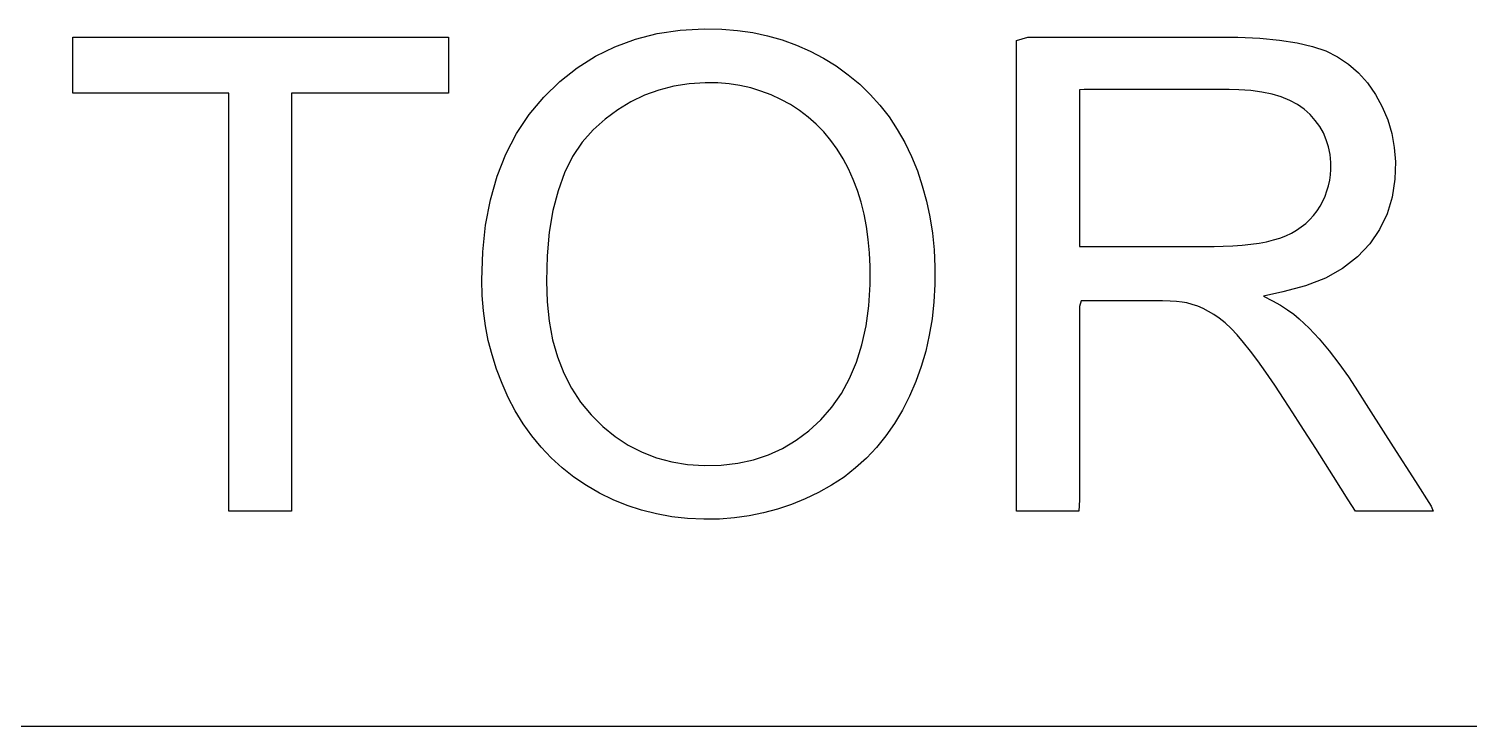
# Model space of a CAD drawing. Header units: metres. Extents: x 0 to 728, y 1000 to 1425.
# Drawn here: x 169.8 to 300.3, y 1362 to 1425.2 of the extents above; entities that cross this region are included whole.
import ezdxf

# ---------------------------------------------------------------- set-up
doc = ezdxf.new("R2010")
doc.units = ezdxf.units.M

msp = doc.modelspace()

# ---------------------------------------------------------------- linework, layer by layer
at = {"layer": 'COMPONENT1'}
msp.add_line((8, 1362), (302, 1362), dxfattribs=at)
at = {"layer": 'COMPONENT16'}
for p, q in [((173.77, 1419.37), (173.77, 1424.44)), ((173.77, 1424.44), (207.81, 1424.44)), ((207.81, 1424.44), (207.81, 1419.37)), ((224.77, 1424.27), (226.74, 1424.76)), ((226.74, 1424.76), (228.82, 1425.07)), ((228.82, 1425.07), (230.99, 1425.2)), ((230.99, 1425.2), (232.59, 1425.17)), ((232.59, 1425.17), (234.01, 1425.06)), ((234.01, 1425.06), (235.4, 1424.86)), ((235.4, 1424.86), (236.75, 1424.57)), ((236.75, 1424.57), (238.07, 1424.19)), ((259.32, 1424.13), (260.34, 1424.44)), ((260.34, 1424.44), (264.18, 1424.44)), ((264.18, 1424.44), (269.42, 1424.44)), ((269.42, 1424.44), (274.49, 1424.44)), ((274.49, 1424.44), (277.84, 1424.44)), ((277.84, 1424.44), (279.38, 1424.43)), ((279.38, 1424.43), (281.37, 1424.35)), ((221.14, 1422.72), (222.9, 1423.58)), ((222.9, 1423.58), (224.77, 1424.27)), ((238.07, 1424.19), (239.35, 1423.73)), ((239.35, 1423.73), (240.59, 1423.18)), ((240.59, 1423.18), (241.8, 1422.55)), ((259.32, 1418.2), (259.32, 1424.13)), ((281.37, 1424.35), (283.16, 1424.18)), ((283.16, 1424.18), (284.75, 1423.94)), ((284.75, 1423.94), (286.14, 1423.6)), ((286.14, 1423.6), (287.34, 1423.19)), ((287.34, 1423.19), (288.41, 1422.66)), ((219.47, 1421.67), (221.14, 1422.72)), ((241.8, 1422.55), (242.96, 1421.83)), ((242.96, 1421.83), (244.06, 1421.04)), ((288.41, 1422.66), (289.4, 1422)), ((289.4, 1422), (290.3, 1421.21)), ((217.91, 1420.43), (219.47, 1421.67)), ((244.06, 1421.04), (245.09, 1420.19)), ((290.3, 1421.21), (291.11, 1420.3)), ((187.92, 1419.37), (173.77, 1419.37)), ((187.92, 1381.48), (187.92, 1419.37)), ((207.81, 1419.37), (193.6, 1419.37)), ((193.6, 1419.37), (193.6, 1381.48)), ((216.45, 1419.01), (217.91, 1420.43)), ((226.9, 1419.65), (225.6, 1419.18)), ((228.25, 1420), (226.9, 1419.65)), ((229.65, 1420.21), (228.25, 1420)), ((231.1, 1420.31), (229.65, 1420.21)), ((232.24, 1420.29), (231.1, 1420.31)), ((233.25, 1420.2), (232.24, 1420.29)), ((234.24, 1420.06), (233.25, 1420.2)), ((235.21, 1419.84), (234.24, 1420.06)), ((236.14, 1419.56), (235.21, 1419.84)), ((237.06, 1419.22), (236.14, 1419.56)), ((237.95, 1418.8), (237.06, 1419.22)), ((245.09, 1420.19), (246.04, 1419.26)), ((246.04, 1419.26), (246.93, 1418.27)), ((265.45, 1419.69), (265.01, 1419.68)), ((265.01, 1419.68), (265.01, 1418.95)), ((266.85, 1419.69), (265.45, 1419.69)), ((268.91, 1419.69), (266.85, 1419.69)), ((271.33, 1419.69), (268.91, 1419.69)), ((273.82, 1419.69), (271.33, 1419.69)), ((276.05, 1419.69), (273.82, 1419.69)), ((277.74, 1419.69), (276.05, 1419.69)), ((278.57, 1419.69), (277.74, 1419.69)), ((279.46, 1419.68), (278.57, 1419.69)), ((280.54, 1419.6), (279.46, 1419.68)), ((281.54, 1419.47), (280.54, 1419.6)), ((282.47, 1419.27), (281.54, 1419.47)), ((283.31, 1419.02), (282.47, 1419.27)), ((291.11, 1420.3), (291.84, 1419.25)), ((291.84, 1419.25), (292.46, 1418.12)), ((215.13, 1417.43), (216.45, 1419.01)), ((224.36, 1418.59), (223.16, 1417.87)), ((225.6, 1419.18), (224.36, 1418.59)), ((238.81, 1418.33), (237.95, 1418.8)), ((239.64, 1417.79), (238.81, 1418.33)), ((246.93, 1418.27), (247.75, 1417.21)), ((259.32, 1407.44), (259.32, 1418.2)), ((265.01, 1418.95), (265.01, 1417.29)), ((284.08, 1418.71), (283.31, 1419.02)), ((284.77, 1418.34), (284.08, 1418.71)), ((285.38, 1417.91), (284.77, 1418.34)), ((285.92, 1417.42), (285.38, 1417.91)), ((292.46, 1418.12), (292.95, 1416.94)), ((213.99, 1415.71), (215.13, 1417.43)), ((222.02, 1417.02), (220.92, 1416.05)), ((223.16, 1417.87), (222.02, 1417.02)), ((240.42, 1417.2), (239.64, 1417.79)), ((241.16, 1416.55), (240.42, 1417.2)), ((247.75, 1417.21), (248.5, 1416.08)), ((265.01, 1417.29), (265.01, 1415)), ((286.39, 1416.9), (285.92, 1417.42)), ((286.79, 1416.35), (286.39, 1416.9)), ((292.95, 1416.94), (293.32, 1415.72)), ((213.02, 1413.85), (213.99, 1415.71)), ((220.92, 1416.05), (219.93, 1414.92)), ((241.84, 1415.85), (241.16, 1416.55)), ((242.48, 1415.09), (241.84, 1415.85)), ((248.5, 1416.08), (249.18, 1414.89)), ((287.12, 1415.76), (286.79, 1416.35)), ((287.39, 1415.14), (287.12, 1415.76)), ((293.32, 1415.72), (293.55, 1414.45)), ((219.93, 1414.92), (219.07, 1413.63)), ((243.06, 1414.29), (242.48, 1415.09)), ((243.59, 1413.43), (243.06, 1414.29)), ((249.18, 1414.89), (249.78, 1413.63)), ((265.01, 1415), (265.01, 1412.42)), ((287.59, 1414.49), (287.39, 1415.14)), ((287.73, 1413.81), (287.59, 1414.49)), ((293.55, 1414.45), (293.66, 1413.14)), ((212.23, 1411.84), (213.02, 1413.85)), ((219.07, 1413.63), (218.34, 1412.16)), ((244.08, 1412.51), (243.59, 1413.43)), ((249.78, 1413.63), (250.32, 1412.32)), ((287.79, 1413.09), (287.73, 1413.81)), ((287.8, 1412.46), (287.79, 1413.09)), ((293.66, 1413.14), (293.61, 1411.56)), ((211.62, 1409.7), (212.23, 1411.84)), ((218.34, 1412.16), (217.75, 1410.53)), ((244.51, 1411.55), (244.08, 1412.51)), ((244.89, 1410.54), (244.51, 1411.55)), ((250.32, 1412.32), (250.77, 1410.98)), ((265.01, 1412.42), (265.01, 1409.86)), ((287.59, 1410.98), (287.7, 1411.47)), ((287.7, 1411.47), (287.76, 1411.96)), ((287.76, 1411.96), (287.8, 1412.46)), ((293.61, 1411.56), (293.36, 1409.94)), ((217.75, 1410.53), (217.29, 1408.73)), ((245.22, 1409.49), (244.89, 1410.54)), ((250.77, 1410.98), (251.15, 1409.59)), ((287.28, 1410.04), (287.45, 1410.51)), ((287.45, 1410.51), (287.59, 1410.98)), ((211.18, 1407.41), (211.62, 1409.7)), ((245.49, 1408.4), (245.22, 1409.49)), ((251.15, 1409.59), (251.45, 1408.16)), ((265.01, 1409.86), (265.01, 1407.64)), ((286.55, 1408.7), (286.83, 1409.14)), ((286.83, 1409.14), (287.07, 1409.59)), ((287.07, 1409.59), (287.28, 1410.04)), ((293.36, 1409.94), (292.89, 1408.43)), ((217.29, 1408.73), (216.96, 1406.76)), ((245.71, 1407.27), (245.49, 1408.4)), ((251.45, 1408.16), (251.68, 1406.69)), ((265.01, 1407.64), (265.01, 1406.07)), ((285.12, 1407.24), (285.53, 1407.56)), ((285.53, 1407.56), (285.9, 1407.91)), ((285.9, 1407.91), (286.24, 1408.29)), ((286.24, 1408.29), (286.55, 1408.7)), ((292.89, 1408.43), (292.21, 1407.02)), ((210.92, 1404.98), (211.18, 1407.41)), ((216.96, 1406.76), (216.76, 1404.62)), ((245.87, 1406.11), (245.71, 1407.27)), ((251.68, 1406.69), (251.83, 1405.18)), ((259.32, 1395.38), (259.32, 1407.44)), ((282.6, 1406.06), (283.18, 1406.24)), ((283.18, 1406.24), (283.72, 1406.44)), ((283.72, 1406.44), (284.22, 1406.68)), ((284.22, 1406.68), (284.69, 1406.94)), ((284.69, 1406.94), (285.12, 1407.24)), ((292.21, 1407.02), (291.32, 1405.72)), ((210.83, 1402.41), (210.92, 1404.98)), ((245.98, 1404.9), (245.87, 1406.11)), ((246.04, 1403.65), (245.98, 1404.9)), ((251.83, 1405.18), (251.9, 1403.62)), ((265.01, 1406.07), (265.01, 1405.48)), ((265.01, 1405.48), (265.52, 1405.48)), ((265.52, 1405.48), (266.86, 1405.48)), ((266.86, 1405.48), (268.77, 1405.48)), ((268.77, 1405.48), (270.98, 1405.48)), ((270.98, 1405.48), (273.19, 1405.48)), ((273.19, 1405.48), (275.16, 1405.48)), ((275.16, 1405.48), (276.59, 1405.48)), ((276.59, 1405.48), (277.22, 1405.48)), ((277.22, 1405.48), (278.05, 1405.49)), ((278.05, 1405.49), (278.93, 1405.53)), ((278.93, 1405.53), (279.77, 1405.58)), ((279.77, 1405.58), (280.56, 1405.67)), ((280.56, 1405.67), (281.29, 1405.77)), ((281.29, 1405.77), (281.97, 1405.9)), ((281.97, 1405.9), (282.6, 1406.06)), ((291.32, 1405.72), (290.21, 1404.53)), ((216.76, 1404.62), (216.69, 1402.32)), ((246.04, 1402.04), (246.04, 1403.65)), ((251.9, 1403.62), (251.9, 1402.03)), ((290.21, 1404.53), (288.87, 1403.49)), ((210.87, 1401.02), (210.83, 1402.41)), ((216.69, 1402.32), (216.75, 1400.45)), ((287.3, 1402.61), (285.49, 1401.9)), ((288.87, 1403.49), (287.3, 1402.61)), ((210.98, 1399.65), (210.87, 1401.02)), ((245.92, 1400.1), (246.04, 1402.04)), ((251.9, 1402.03), (251.81, 1400.46)), ((283.46, 1401.36), (281.7, 1400.96)), ((281.7, 1400.96), (282.5, 1400.55)), ((285.49, 1401.9), (283.46, 1401.36)), ((211.17, 1398.29), (210.98, 1399.65)), ((216.75, 1400.45), (216.94, 1398.69)), ((245.67, 1398.28), (245.92, 1400.1)), ((251.81, 1400.46), (251.65, 1398.93)), ((265.16, 1400.56), (265.01, 1400.03)), ((265.01, 1400.03), (265.01, 1396.68)), ((266.27, 1400.56), (265.16, 1400.56)), ((268.01, 1400.56), (266.27, 1400.56)), ((269.83, 1400.56), (268.01, 1400.56)), ((271.2, 1400.56), (269.83, 1400.56)), ((271.77, 1400.56), (271.2, 1400.56)), ((272.55, 1400.55), (271.77, 1400.56)), ((273.23, 1400.52), (272.55, 1400.55)), ((273.82, 1400.48), (273.23, 1400.52)), ((274.33, 1400.43), (273.82, 1400.48)), ((274.75, 1400.36), (274.33, 1400.43)), ((275.24, 1400.22), (274.75, 1400.36)), ((275.73, 1400.05), (275.24, 1400.22)), ((276.23, 1399.84), (275.73, 1400.05)), ((276.72, 1399.59), (276.23, 1399.84)), ((282.5, 1400.55), (283.23, 1400.14)), ((283.23, 1400.14), (283.88, 1399.74)), ((283.88, 1399.74), (284.45, 1399.33)), ((216.94, 1398.69), (217.26, 1397.02)), ((251.65, 1398.93), (251.4, 1397.44)), ((277.2, 1399.31), (276.72, 1399.59)), ((277.69, 1398.98), (277.2, 1399.31)), ((278.21, 1398.56), (277.69, 1398.98)), ((278.75, 1398.05), (278.21, 1398.56)), ((284.45, 1399.33), (284.94, 1398.93)), ((284.94, 1398.93), (285.83, 1398.08)), ((211.43, 1396.96), (211.17, 1398.29)), ((217.26, 1397.02), (217.71, 1395.46)), ((245.3, 1396.57), (245.67, 1398.28)), ((251.4, 1397.44), (251.08, 1396)), ((279.31, 1397.46), (278.75, 1398.05)), ((279.89, 1396.78), (279.31, 1397.46)), ((285.83, 1398.08), (286.75, 1397.1)), ((286.75, 1397.1), (287.65, 1396.03)), ((211.77, 1395.64), (211.43, 1396.96)), ((244.81, 1394.98), (245.3, 1396.57)), ((251.08, 1396), (250.67, 1394.59)), ((265.01, 1396.68), (265.01, 1391.59)), ((280.51, 1396), (279.89, 1396.78)), ((281.18, 1395.1), (280.51, 1396)), ((287.65, 1396.03), (288.53, 1394.88)), ((212.18, 1394.34), (211.77, 1395.64)), ((217.71, 1395.46), (218.28, 1394)), ((244.18, 1393.5), (244.81, 1394.98)), ((250.67, 1394.59), (250.18, 1393.23)), ((259.32, 1385.55), (259.32, 1395.38)), ((281.91, 1394.07), (281.18, 1395.1)), ((288.53, 1394.88), (289.39, 1393.65)), ((212.67, 1393.06), (212.18, 1394.34)), ((218.28, 1394), (218.98, 1392.63)), ((243.43, 1392.14), (244.18, 1393.5)), ((250.18, 1393.23), (249.62, 1391.91)), ((282.71, 1392.91), (281.91, 1394.07)), ((289.39, 1393.65), (290, 1392.71)), ((213.24, 1391.8), (212.67, 1393.06)), ((213.87, 1390.57), (213.24, 1391.8)), ((218.98, 1392.63), (219.8, 1391.37)), ((242.56, 1390.9), (243.43, 1392.14)), ((249.62, 1391.91), (248.97, 1390.64)), ((283.57, 1391.61), (282.71, 1392.91)), ((290, 1392.71), (291.42, 1390.5)), ((214.58, 1389.41), (213.87, 1390.57)), ((219.8, 1391.37), (220.75, 1390.21)), ((241.56, 1389.77), (242.56, 1390.9)), ((248.97, 1390.64), (248.25, 1389.44)), ((265.01, 1391.59), (265.01, 1386.35)), ((284.36, 1390.4), (283.57, 1391.61)), ((291.42, 1390.5), (293.44, 1387.33)), ((215.36, 1388.31), (214.58, 1389.41)), ((220.75, 1390.21), (221.81, 1389.16)), ((240.48, 1388.77), (241.56, 1389.77)), ((248.25, 1389.44), (247.47, 1388.31)), ((285.05, 1389.31), (284.36, 1390.4)), ((286.43, 1387.15), (285.05, 1389.31)), ((216.21, 1387.28), (215.36, 1388.31)), ((221.81, 1389.16), (222.93, 1388.25)), ((222.93, 1388.25), (224.11, 1387.47)), ((238.11, 1387.18), (239.33, 1387.91)), ((239.33, 1387.91), (240.48, 1388.77)), ((247.47, 1388.31), (246.62, 1387.27)), ((217.13, 1386.32), (216.21, 1387.28)), ((224.11, 1387.47), (225.36, 1386.83)), ((225.36, 1386.83), (226.67, 1386.32)), ((235.47, 1386.15), (236.83, 1386.6)), ((236.83, 1386.6), (238.11, 1387.18)), ((246.62, 1387.27), (245.7, 1386.29)), ((288.03, 1384.63), (286.43, 1387.15)), ((293.44, 1387.33), (295.47, 1384.16)), ((218.12, 1385.42), (217.13, 1386.32)), ((219.18, 1384.58), (218.12, 1385.42)), ((226.67, 1386.32), (228.05, 1385.95)), ((228.05, 1385.95), (229.49, 1385.72)), ((229.49, 1385.72), (231, 1385.62)), ((231, 1385.62), (232.55, 1385.66)), ((232.55, 1385.66), (234.04, 1385.83)), ((234.04, 1385.83), (235.47, 1386.15)), ((244.72, 1385.4), (243.67, 1384.58)), ((245.7, 1386.29), (244.72, 1385.4)), ((259.32, 1381.48), (259.32, 1385.55)), ((265.01, 1386.35), (265.01, 1382.5)), ((220.32, 1383.82), (219.18, 1384.58)), ((243.67, 1384.58), (242.55, 1383.84)), ((289.38, 1382.5), (288.03, 1384.63)), ((295.47, 1384.16), (296.88, 1381.95)), ((221.51, 1383.12), (220.32, 1383.82)), ((222.74, 1382.51), (221.51, 1383.12)), ((241.37, 1383.17), (240.15, 1382.59)), ((242.55, 1383.84), (241.37, 1383.17)), ((193.6, 1381.48), (187.92, 1381.48)), ((224.01, 1382), (222.74, 1382.51)), ((225.32, 1381.57), (224.01, 1382)), ((226.67, 1381.23), (225.32, 1381.57)), ((237.65, 1381.66), (236.36, 1381.32)), ((238.91, 1382.08), (237.65, 1381.66)), ((240.15, 1382.59), (238.91, 1382.08)), ((259.86, 1381.48), (259.32, 1381.48)), ((261.16, 1381.48), (259.86, 1381.48)), ((262.76, 1381.48), (261.16, 1381.48)), ((264.18, 1381.48), (262.76, 1381.48)), ((264.97, 1381.48), (264.18, 1381.48)), ((265.01, 1382.5), (264.97, 1381.48)), ((290.02, 1381.5), (289.38, 1382.5)), ((290.58, 1381.48), (290.02, 1381.5)), ((292.14, 1381.48), (290.58, 1381.48)), ((294.14, 1381.48), (292.14, 1381.48)), ((295.98, 1381.48), (294.14, 1381.48)), ((297.08, 1381.48), (295.98, 1381.48)), ((296.88, 1381.95), (297.08, 1381.48)), ((228.06, 1380.98), (226.67, 1381.23)), ((229.49, 1380.83), (228.06, 1380.98)), ((230.96, 1380.76), (229.49, 1380.83)), ((232.37, 1380.77), (230.96, 1380.76)), ((233.73, 1380.87), (232.37, 1380.77)), ((235.06, 1381.05), (233.73, 1380.87)), ((236.36, 1381.32), (235.06, 1381.05))]:
    msp.add_line(p, q, dxfattribs=at)

doc.saveas('drawing.dxf')
